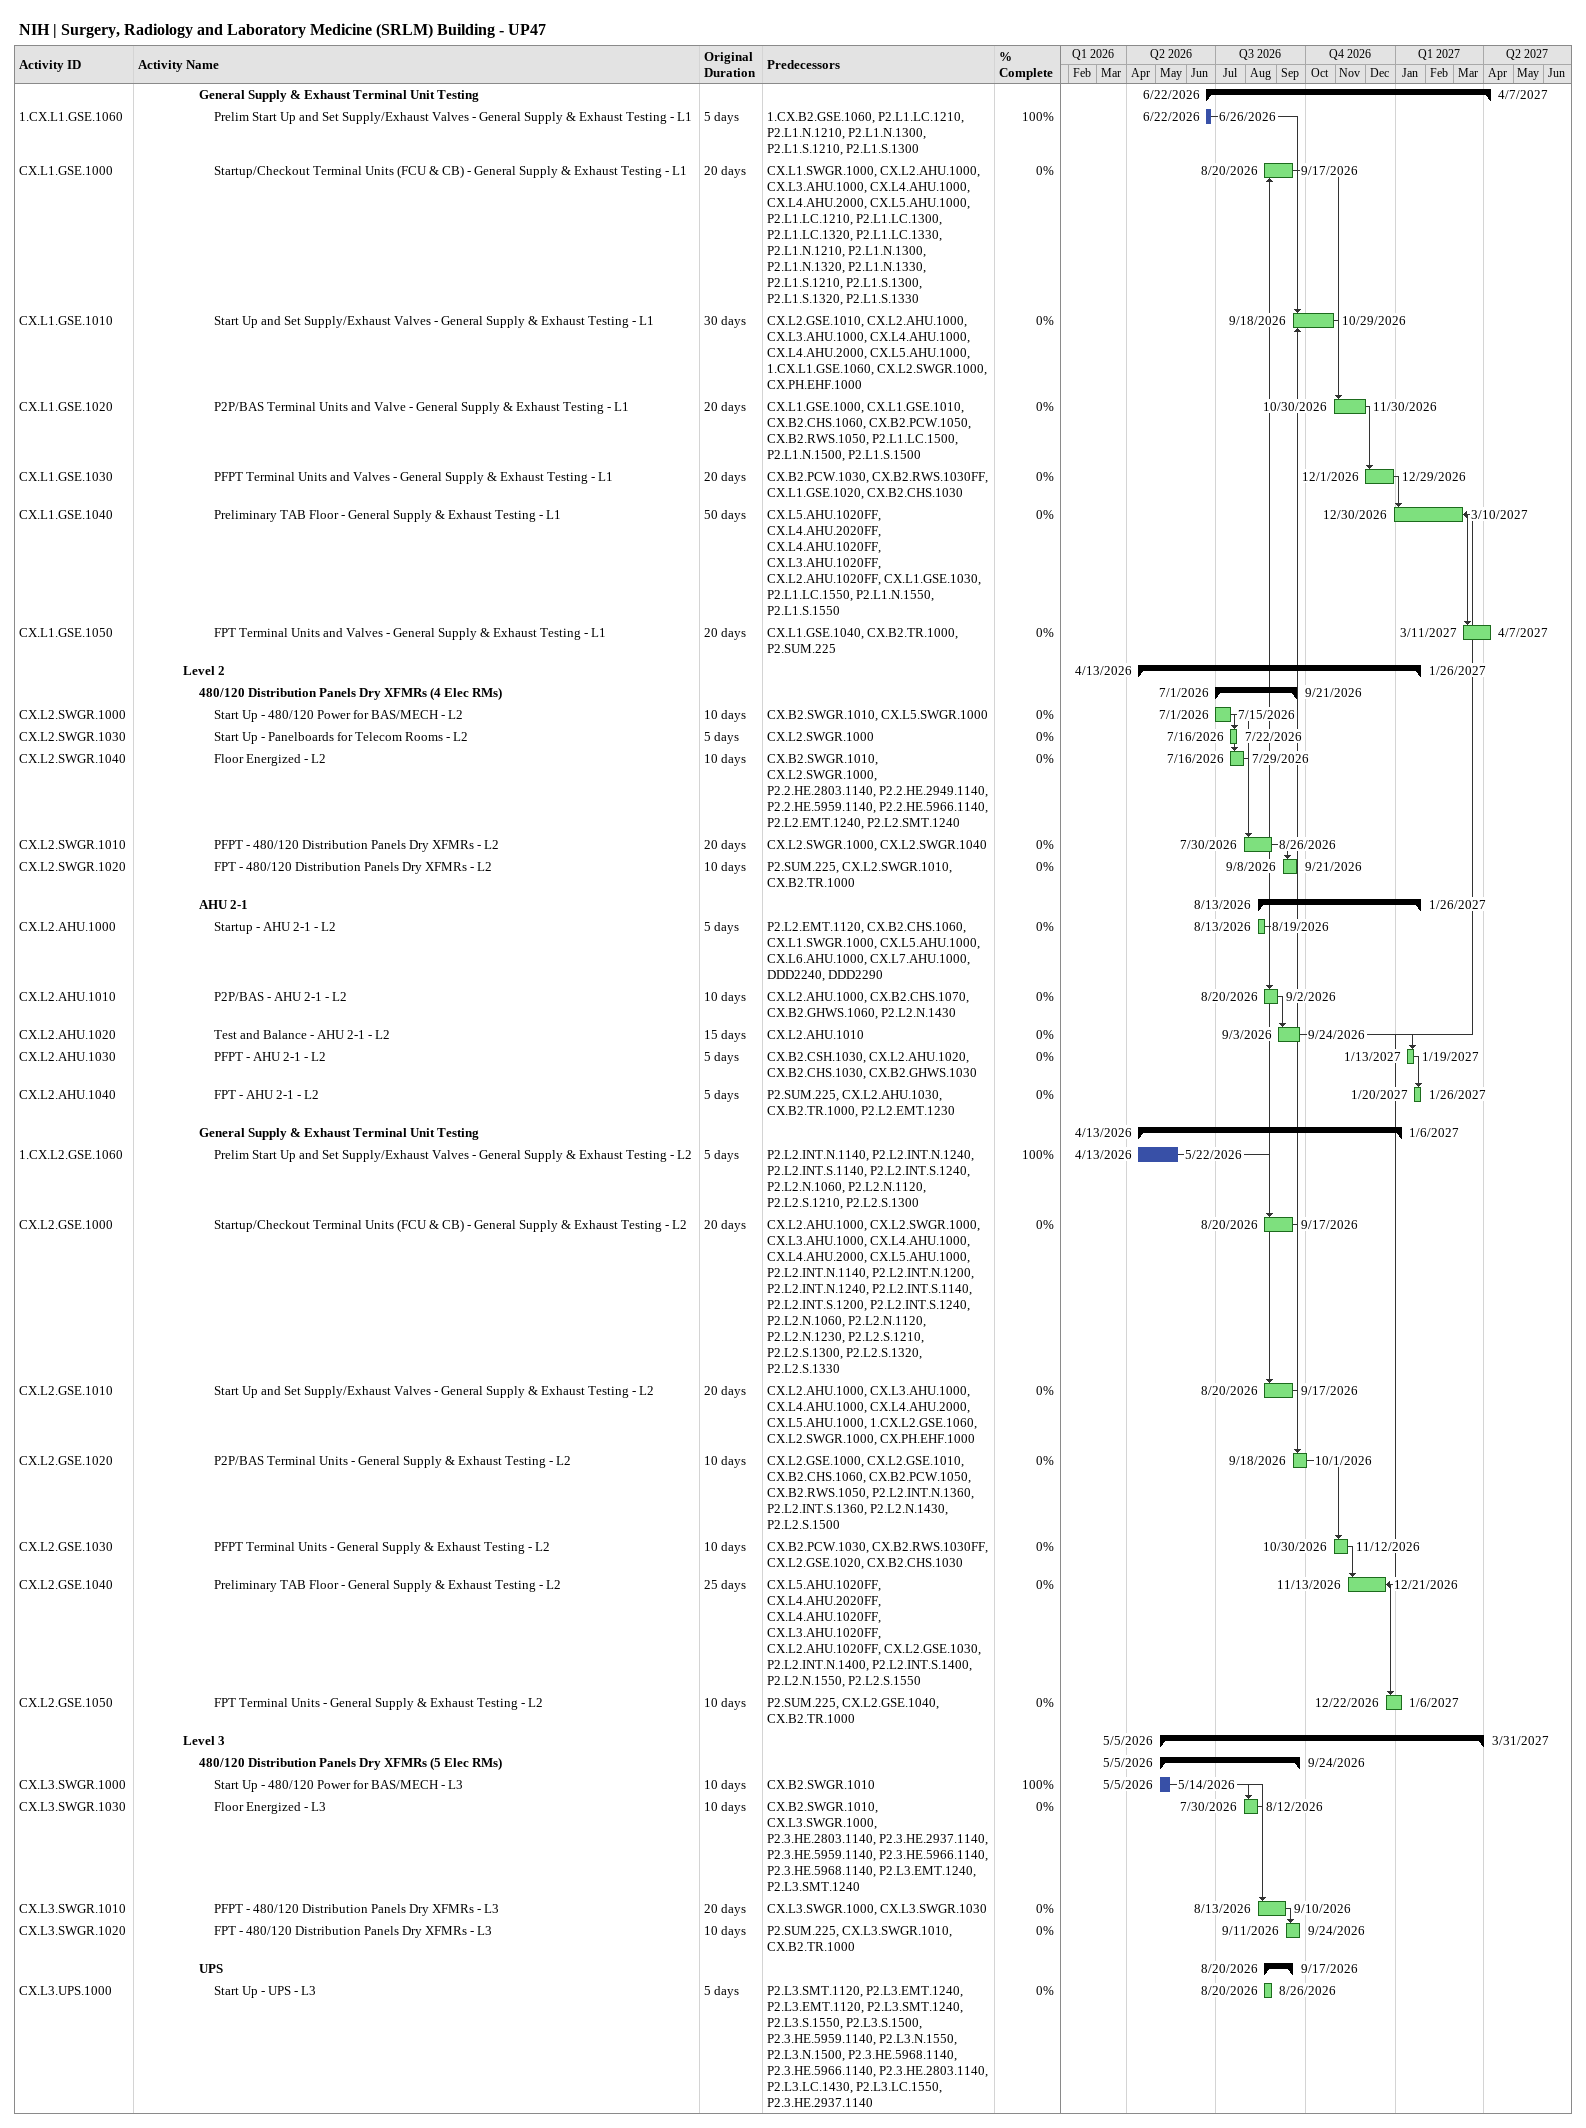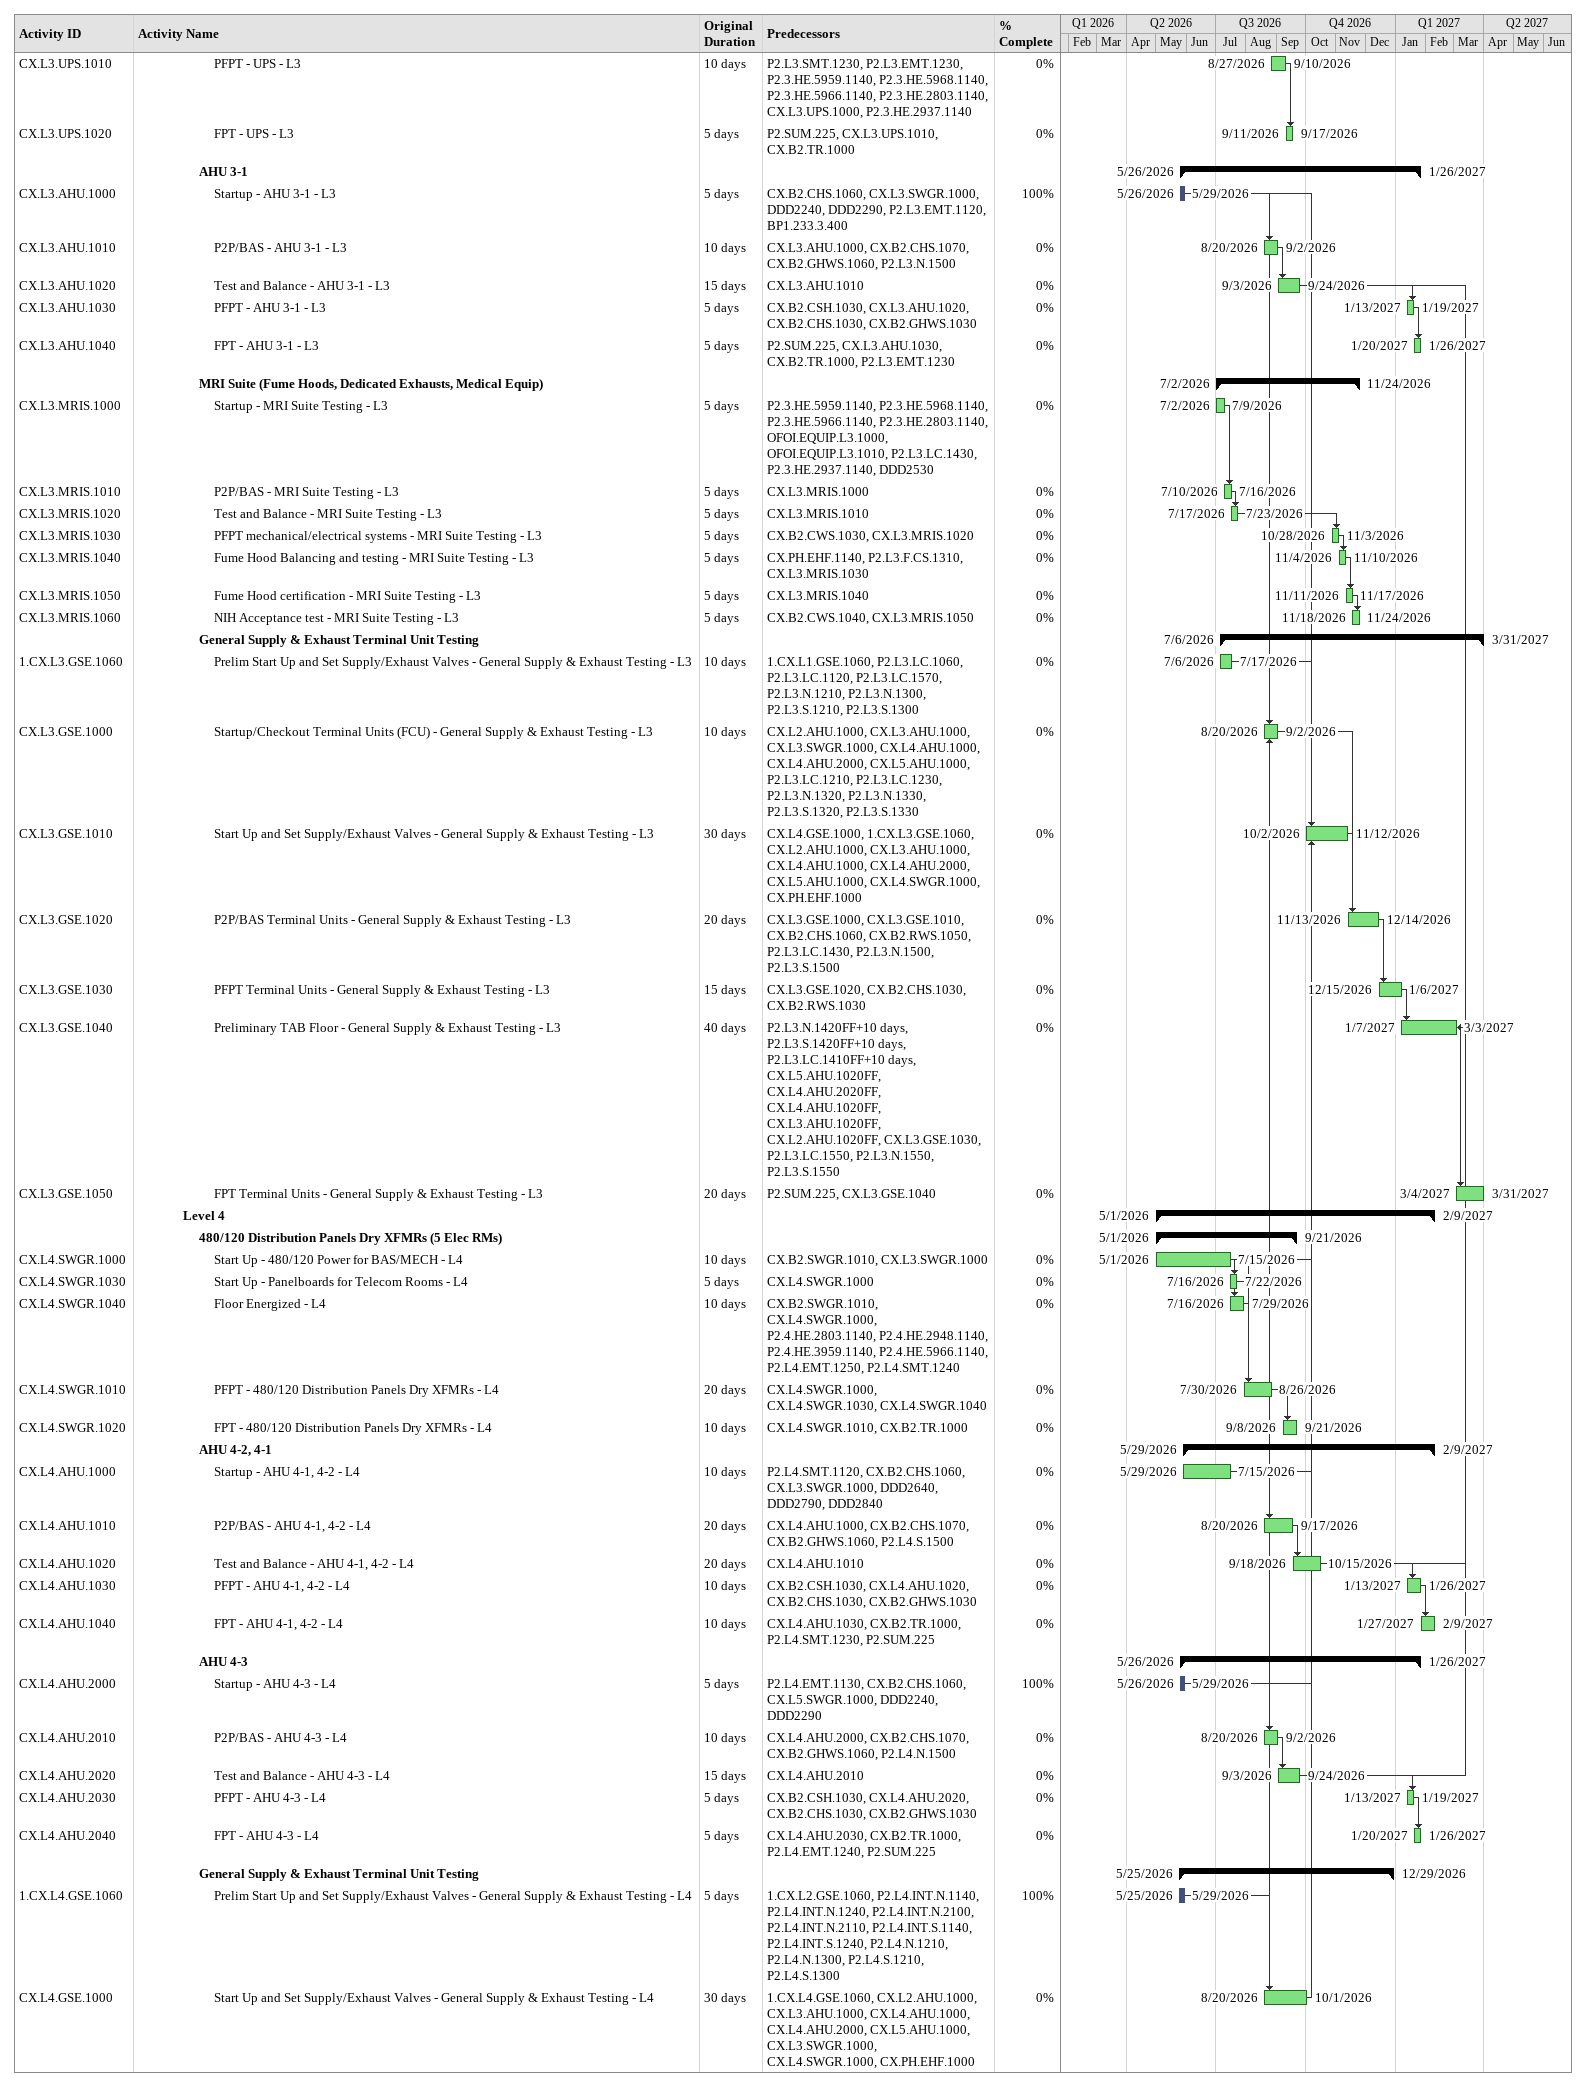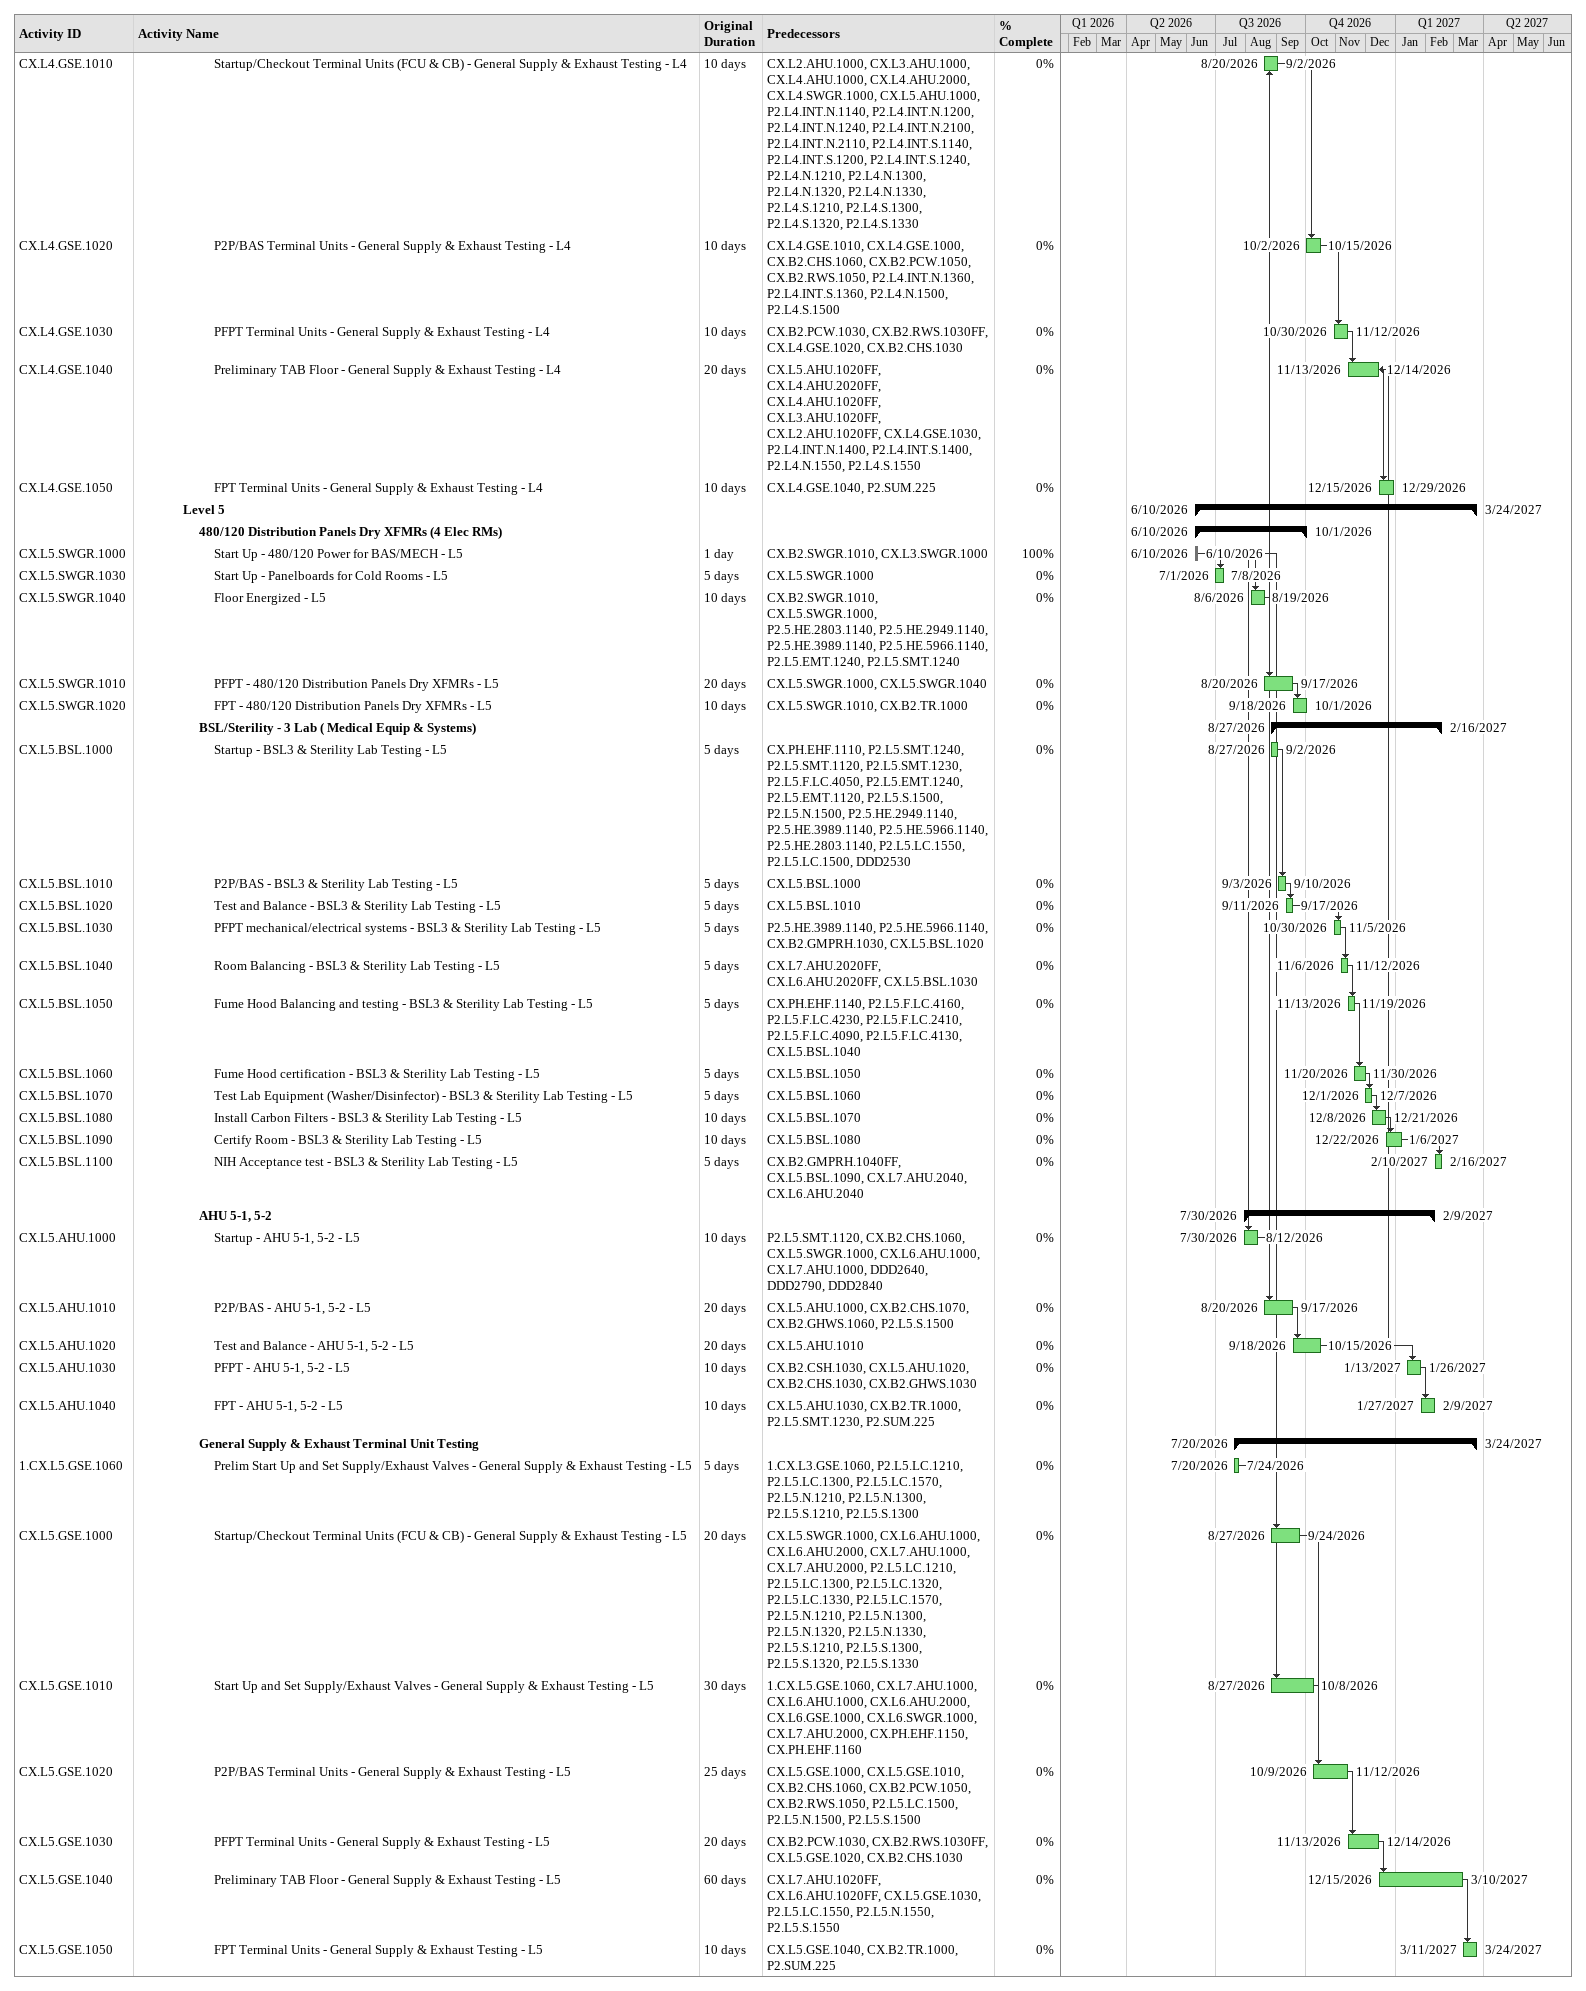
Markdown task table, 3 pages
NIH | Surgery, Radiology and Laboratory Medicine (SRLM) Building - UP47

| ID | Level | Task | Original duration | Start | Finish | Predecessors | % complete |
|---|---|---|---|---|---|---|---|
|  | 5 | **General Supply & Exhaust Terminal Unit Testing** |  | 2026-06-22 | 2027-04-07 |  |  |
| 1.CX.L1.GSE.1060 | 6 | Prelim Start Up and Set Supply/Exhaust Valves - General Supply & Exhaust Testing - L1 | 5d | 2026-06-22 | 2026-06-26 | 1.CX.B2.GSE.1060, P2.L1.LC.1210, P2.L1.N.1210, P2.L1.N.1300, P2.L1.S.1210, P2.L1.S.1300 | 100 |
| CX.L1.GSE.1000 | 6 | Startup/Checkout Terminal Units (FCU & CB) - General Supply & Exhaust Testing - L1 | 20d | 2026-08-20 | 2026-09-17 | CX.L1.SWGR.1000, CX.L2.AHU.1000, CX.L3.AHU.1000, CX.L4.AHU.1000, CX.L4.AHU.2000, CX.L5.AHU.1000, P2.L1.LC.1210, P2.L1.LC.1300, P2.L1.LC.1320, P2.L1.LC.1330, P2.L1.N.1210, P2.L1.N.1300, P2.L1.N.1320, P2.L1.N.1330, P2.L1.S.1210, P2.L1.S.1300, P2.L1.S.1320, P2.L1.S.1330 | 0 |
| CX.L1.GSE.1010 | 6 | Start Up and Set Supply/Exhaust Valves - General Supply & Exhaust Testing - L1 | 30d | 2026-09-18 | 2026-10-29 | CX.L2.GSE.1010, CX.L2.AHU.1000, CX.L3.AHU.1000, CX.L4.AHU.1000, CX.L4.AHU.2000, CX.L5.AHU.1000, 1.CX.L1.GSE.1060, CX.L2.SWGR.1000, CX.PH.EHF.1000 | 0 |
| CX.L1.GSE.1020 | 6 | P2P/BAS Terminal Units and Valve - General Supply & Exhaust Testing - L1 | 20d | 2026-10-30 | 2026-11-30 | CX.L1.GSE.1000, CX.L1.GSE.1010, CX.B2.CHS.1060, CX.B2.PCW.1050, CX.B2.RWS.1050, P2.L1.LC.1500, P2.L1.N.1500, P2.L1.S.1500 | 0 |
| CX.L1.GSE.1030 | 6 | PFPT Terminal Units and Valves - General Supply & Exhaust Testing - L1 | 20d | 2026-12-01 | 2026-12-29 | CX.B2.PCW.1030, CX.B2.RWS.1030FF, CX.L1.GSE.1020, CX.B2.CHS.1030 | 0 |
| CX.L1.GSE.1040 | 6 | Preliminary TAB Floor - General Supply & Exhaust Testing - L1 | 50d | 2026-12-30 | 2027-03-10 | CX.L5.AHU.1020FF, CX.L4.AHU.2020FF, CX.L4.AHU.1020FF, CX.L3.AHU.1020FF, CX.L2.AHU.1020FF, CX.L1.GSE.1030, P2.L1.LC.1550, P2.L1.N.1550, P2.L1.S.1550 | 0 |
| CX.L1.GSE.1050 | 6 | FPT Terminal Units and Valves - General Supply & Exhaust Testing - L1 | 20d | 2027-03-11 | 2027-04-07 | CX.L1.GSE.1040, CX.B2.TR.1000, P2.SUM.225 | 0 |
|  | 4 | **Level 2** |  | 2026-04-13 | 2027-01-26 |  |  |
|  | 5 | **480/120 Distribution Panels Dry XFMRs (4 Elec RMs)** |  | 2026-07-01 | 2026-09-21 |  |  |
| CX.L2.SWGR.1000 | 6 | Start Up - 480/120 Power for BAS/MECH - L2 | 10d | 2026-07-01 | 2026-07-15 | CX.B2.SWGR.1010, CX.L5.SWGR.1000 | 0 |
| CX.L2.SWGR.1030 | 6 | Start Up - Panelboards for Telecom Rooms - L2 | 5d | 2026-07-16 | 2026-07-22 | CX.L2.SWGR.1000 | 0 |
| CX.L2.SWGR.1040 | 6 | Floor Energized - L2 | 10d | 2026-07-16 | 2026-07-29 | CX.B2.SWGR.1010, CX.L2.SWGR.1000, P2.2.HE.2803.1140, P2.2.HE.2949.1140, P2.2.HE.5959.1140, P2.2.HE.5966.1140, P2.L2.EMT.1240, P2.L2.SMT.1240 | 0 |
| CX.L2.SWGR.1010 | 6 | PFPT - 480/120 Distribution Panels Dry XFMRs - L2 | 20d | 2026-07-30 | 2026-08-26 | CX.L2.SWGR.1000, CX.L2.SWGR.1040 | 0 |
| CX.L2.SWGR.1020 | 6 | FPT - 480/120 Distribution Panels Dry XFMRs - L2 | 10d | 2026-09-08 | 2026-09-21 | P2.SUM.225, CX.L2.SWGR.1010, CX.B2.TR.1000 | 0 |
|  | 5 | **AHU 2-1** |  | 2026-08-13 | 2027-01-26 |  |  |
| CX.L2.AHU.1000 | 6 | Startup - AHU 2-1 - L2 | 5d | 2026-08-13 | 2026-08-19 | P2.L2.EMT.1120, CX.B2.CHS.1060, CX.L1.SWGR.1000, CX.L5.AHU.1000, CX.L6.AHU.1000, CX.L7.AHU.1000, DDD2240, DDD2290 | 0 |
| CX.L2.AHU.1010 | 6 | P2P/BAS - AHU 2-1 - L2 | 10d | 2026-08-20 | 2026-09-02 | CX.L2.AHU.1000, CX.B2.CHS.1070, CX.B2.GHWS.1060, P2.L2.N.1430 | 0 |
| CX.L2.AHU.1020 | 6 | Test and Balance - AHU 2-1 - L2 | 15d | 2026-09-03 | 2026-09-24 | CX.L2.AHU.1010 | 0 |
| CX.L2.AHU.1030 | 6 | PFPT - AHU 2-1 - L2 | 5d | 2027-01-13 | 2027-01-19 | CX.B2.CSH.1030, CX.L2.AHU.1020, CX.B2.CHS.1030, CX.B2.GHWS.1030 | 0 |
| CX.L2.AHU.1040 | 6 | FPT - AHU 2-1 - L2 | 5d | 2027-01-20 | 2027-01-26 | P2.SUM.225, CX.L2.AHU.1030, CX.B2.TR.1000, P2.L2.EMT.1230 | 0 |
|  | 5 | **General Supply & Exhaust Terminal Unit Testing** |  | 2026-04-13 | 2027-01-06 |  |  |
| 1.CX.L2.GSE.1060 | 6 | Prelim Start Up and Set Supply/Exhaust Valves - General Supply & Exhaust Testing - L2 | 5d | 2026-04-13 | 2026-05-22 | P2.L2.INT.N.1140, P2.L2.INT.N.1240, P2.L2.INT.S.1140, P2.L2.INT.S.1240, P2.L2.N.1060, P2.L2.N.1120, P2.L2.S.1210, P2.L2.S.1300 | 100 |
| CX.L2.GSE.1000 | 6 | Startup/Checkout Terminal Units (FCU & CB) - General Supply & Exhaust Testing - L2 | 20d | 2026-08-20 | 2026-09-17 | CX.L2.AHU.1000, CX.L2.SWGR.1000, CX.L3.AHU.1000, CX.L4.AHU.1000, CX.L4.AHU.2000, CX.L5.AHU.1000, P2.L2.INT.N.1140, P2.L2.INT.N.1200, P2.L2.INT.N.1240, P2.L2.INT.S.1140, P2.L2.INT.S.1200, P2.L2.INT.S.1240, P2.L2.N.1060, P2.L2.N.1120, P2.L2.N.1230, P2.L2.S.1210, P2.L2.S.1300, P2.L2.S.1320, P2.L2.S.1330 | 0 |
| CX.L2.GSE.1010 | 6 | Start Up and Set Supply/Exhaust Valves - General Supply & Exhaust Testing - L2 | 20d | 2026-08-20 | 2026-09-17 | CX.L2.AHU.1000, CX.L3.AHU.1000, CX.L4.AHU.1000, CX.L4.AHU.2000, CX.L5.AHU.1000, 1.CX.L2.GSE.1060, CX.L2.SWGR.1000, CX.PH.EHF.1000 | 0 |
| CX.L2.GSE.1020 | 6 | P2P/BAS Terminal Units - General Supply & Exhaust Testing - L2 | 10d | 2026-09-18 | 2026-10-01 | CX.L2.GSE.1000, CX.L2.GSE.1010, CX.B2.CHS.1060, CX.B2.PCW.1050, CX.B2.RWS.1050, P2.L2.INT.N.1360, P2.L2.INT.S.1360, P2.L2.N.1430, P2.L2.S.1500 | 0 |
| CX.L2.GSE.1030 | 6 | PFPT Terminal Units - General Supply & Exhaust Testing - L2 | 10d | 2026-10-30 | 2026-11-12 | CX.B2.PCW.1030, CX.B2.RWS.1030FF, CX.L2.GSE.1020, CX.B2.CHS.1030 | 0 |
| CX.L2.GSE.1040 | 6 | Preliminary TAB Floor - General Supply & Exhaust Testing - L2 | 25d | 2026-11-13 | 2026-12-21 | CX.L5.AHU.1020FF, CX.L4.AHU.2020FF, CX.L4.AHU.1020FF, CX.L3.AHU.1020FF, CX.L2.AHU.1020FF, CX.L2.GSE.1030, P2.L2.INT.N.1400, P2.L2.INT.S.1400, P2.L2.N.1550, P2.L2.S.1550 | 0 |
| CX.L2.GSE.1050 | 6 | FPT Terminal Units - General Supply & Exhaust Testing - L2 | 10d | 2026-12-22 | 2027-01-06 | P2.SUM.225, CX.L2.GSE.1040, CX.B2.TR.1000 | 0 |
|  | 4 | **Level 3** |  | 2026-05-05 | 2027-03-31 |  |  |
|  | 5 | **480/120 Distribution Panels Dry XFMRs (5 Elec RMs)** |  | 2026-05-05 | 2026-09-24 |  |  |
| CX.L3.SWGR.1000 | 6 | Start Up - 480/120 Power for BAS/MECH - L3 | 10d | 2026-05-05 | 2026-05-14 | CX.B2.SWGR.1010 | 100 |
| CX.L3.SWGR.1030 | 6 | Floor Energized - L3 | 10d | 2026-07-30 | 2026-08-12 | CX.B2.SWGR.1010, CX.L3.SWGR.1000, P2.3.HE.2803.1140, P2.3.HE.2937.1140, P2.3.HE.5959.1140, P2.3.HE.5966.1140, P2.3.HE.5968.1140, P2.L3.EMT.1240, P2.L3.SMT.1240 | 0 |
| CX.L3.SWGR.1010 | 6 | PFPT - 480/120 Distribution Panels Dry XFMRs - L3 | 20d | 2026-08-13 | 2026-09-10 | CX.L3.SWGR.1000, CX.L3.SWGR.1030 | 0 |
| CX.L3.SWGR.1020 | 6 | FPT - 480/120 Distribution Panels Dry XFMRs - L3 | 10d | 2026-09-11 | 2026-09-24 | P2.SUM.225, CX.L3.SWGR.1010, CX.B2.TR.1000 | 0 |
|  | 5 | **UPS** |  | 2026-08-20 | 2026-09-17 |  |  |
| CX.L3.UPS.1000 | 6 | Start Up - UPS - L3 | 5d | 2026-08-20 | 2026-08-26 | P2.L3.SMT.1120, P2.L3.EMT.1240, P2.L3.EMT.1120, P2.L3.SMT.1240, P2.L3.S.1550, P2.L3.S.1500, P2.3.HE.5959.1140, P2.L3.N.1550, P2.L3.N.1500, P2.3.HE.5968.1140, P2.3.HE.5966.1140, P2.3.HE.2803.1140, P2.L3.LC.1430, P2.L3.LC.1550, P2.3.HE.2937.1140 | 0 |
| CX.L3.UPS.1010 | 6 | PFPT - UPS - L3 | 10d | 2026-08-27 | 2026-09-10 | P2.L3.SMT.1230, P2.L3.EMT.1230, P2.3.HE.5959.1140, P2.3.HE.5968.1140, P2.3.HE.5966.1140, P2.3.HE.2803.1140, CX.L3.UPS.1000, P2.3.HE.2937.1140 | 0 |
| CX.L3.UPS.1020 | 6 | FPT - UPS - L3 | 5d | 2026-09-11 | 2026-09-17 | P2.SUM.225, CX.L3.UPS.1010, CX.B2.TR.1000 | 0 |
|  | 5 | **AHU 3-1** |  | 2026-05-26 | 2027-01-26 |  |  |
| CX.L3.AHU.1000 | 6 | Startup - AHU 3-1 - L3 | 5d | 2026-05-26 | 2026-05-29 | CX.B2.CHS.1060, CX.L3.SWGR.1000, DDD2240, DDD2290, P2.L3.EMT.1120, BP1.233.3.400 | 100 |
| CX.L3.AHU.1010 | 6 | P2P/BAS - AHU 3-1 - L3 | 10d | 2026-08-20 | 2026-09-02 | CX.L3.AHU.1000, CX.B2.CHS.1070, CX.B2.GHWS.1060, P2.L3.N.1500 | 0 |
| CX.L3.AHU.1020 | 6 | Test and Balance - AHU 3-1 - L3 | 15d | 2026-09-03 | 2026-09-24 | CX.L3.AHU.1010 | 0 |
| CX.L3.AHU.1030 | 6 | PFPT - AHU 3-1 - L3 | 5d | 2027-01-13 | 2027-01-19 | CX.B2.CSH.1030, CX.L3.AHU.1020, CX.B2.CHS.1030, CX.B2.GHWS.1030 | 0 |
| CX.L3.AHU.1040 | 6 | FPT - AHU 3-1 - L3 | 5d | 2027-01-20 | 2027-01-26 | P2.SUM.225, CX.L3.AHU.1030, CX.B2.TR.1000, P2.L3.EMT.1230 | 0 |
|  | 5 | **MRI Suite (Fume Hoods, Dedicated Exhausts, Medical Equip)** |  | 2026-07-02 | 2026-11-24 |  |  |
| CX.L3.MRIS.1000 | 6 | Startup - MRI Suite Testing - L3 | 5d | 2026-07-02 | 2026-07-09 | P2.3.HE.5959.1140, P2.3.HE.5968.1140, P2.3.HE.5966.1140, P2.3.HE.2803.1140, OFOI.EQUIP.L3.1000, OFOI.EQUIP.L3.1010, P2.L3.LC.1430, P2.3.HE.2937.1140, DDD2530 | 0 |
| CX.L3.MRIS.1010 | 6 | P2P/BAS - MRI Suite Testing - L3 | 5d | 2026-07-10 | 2026-07-16 | CX.L3.MRIS.1000 | 0 |
| CX.L3.MRIS.1020 | 6 | Test and Balance - MRI Suite Testing - L3 | 5d | 2026-07-17 | 2026-07-23 | CX.L3.MRIS.1010 | 0 |
| CX.L3.MRIS.1030 | 6 | PFPT mechanical/electrical systems - MRI Suite Testing - L3 | 5d | 2026-10-28 | 2026-11-03 | CX.B2.CWS.1030, CX.L3.MRIS.1020 | 0 |
| CX.L3.MRIS.1040 | 6 | Fume Hood Balancing and testing - MRI Suite Testing - L3 | 5d | 2026-11-04 | 2026-11-10 | CX.PH.EHF.1140, P2.L3.F.CS.1310, CX.L3.MRIS.1030 | 0 |
| CX.L3.MRIS.1050 | 6 | Fume Hood certification - MRI Suite Testing - L3 | 5d | 2026-11-11 | 2026-11-17 | CX.L3.MRIS.1040 | 0 |
| CX.L3.MRIS.1060 | 6 | NIH Acceptance test - MRI Suite Testing - L3 | 5d | 2026-11-18 | 2026-11-24 | CX.B2.CWS.1040, CX.L3.MRIS.1050 | 0 |
|  | 5 | **General Supply & Exhaust Terminal Unit Testing** |  | 2026-07-06 | 2027-03-31 |  |  |
| 1.CX.L3.GSE.1060 | 6 | Prelim Start Up and Set Supply/Exhaust Valves - General Supply & Exhaust Testing - L3 | 10d | 2026-07-06 | 2026-07-17 | 1.CX.L1.GSE.1060, P2.L3.LC.1060, P2.L3.LC.1120, P2.L3.LC.1570, P2.L3.N.1210, P2.L3.N.1300, P2.L3.S.1210, P2.L3.S.1300 | 0 |
| CX.L3.GSE.1000 | 6 | Startup/Checkout Terminal Units (FCU) - General Supply & Exhaust Testing - L3 | 10d | 2026-08-20 | 2026-09-02 | CX.L2.AHU.1000, CX.L3.AHU.1000, CX.L3.SWGR.1000, CX.L4.AHU.1000, CX.L4.AHU.2000, CX.L5.AHU.1000, P2.L3.LC.1210, P2.L3.LC.1230, P2.L3.N.1320, P2.L3.N.1330, P2.L3.S.1320, P2.L3.S.1330 | 0 |
| CX.L3.GSE.1010 | 6 | Start Up and Set Supply/Exhaust Valves - General Supply & Exhaust Testing - L3 | 30d | 2026-10-02 | 2026-11-12 | CX.L4.GSE.1000, 1.CX.L3.GSE.1060, CX.L2.AHU.1000, CX.L3.AHU.1000, CX.L4.AHU.1000, CX.L4.AHU.2000, CX.L5.AHU.1000, CX.L4.SWGR.1000, CX.PH.EHF.1000 | 0 |
| CX.L3.GSE.1020 | 6 | P2P/BAS Terminal Units - General Supply & Exhaust Testing - L3 | 20d | 2026-11-13 | 2026-12-14 | CX.L3.GSE.1000, CX.L3.GSE.1010, CX.B2.CHS.1060, CX.B2.RWS.1050, P2.L3.LC.1430, P2.L3.N.1500, P2.L3.S.1500 | 0 |
| CX.L3.GSE.1030 | 6 | PFPT Terminal Units - General Supply & Exhaust Testing - L3 | 15d | 2026-12-15 | 2027-01-06 | CX.L3.GSE.1020, CX.B2.CHS.1030, CX.B2.RWS.1030 | 0 |
| CX.L3.GSE.1040 | 6 | Preliminary TAB Floor - General Supply & Exhaust Testing - L3 | 40d | 2027-01-07 | 2027-03-03 | P2.L3.N.1420FF+10d, P2.L3.S.1420FF+10d, P2.L3.LC.1410FF+10d, CX.L5.AHU.1020FF, CX.L4.AHU.2020FF, CX.L4.AHU.1020FF, CX.L3.AHU.1020FF, CX.L2.AHU.1020FF, CX.L3.GSE.1030, P2.L3.LC.1550, P2.L3.N.1550, P2.L3.S.1550 | 0 |
| CX.L3.GSE.1050 | 6 | FPT Terminal Units - General Supply & Exhaust Testing - L3 | 20d | 2027-03-04 | 2027-03-31 | P2.SUM.225, CX.L3.GSE.1040 | 0 |
|  | 4 | **Level 4** |  | 2026-05-01 | 2027-02-09 |  |  |
|  | 5 | **480/120 Distribution Panels Dry XFMRs (5 Elec RMs)** |  | 2026-05-01 | 2026-09-21 |  |  |
| CX.L4.SWGR.1000 | 6 | Start Up - 480/120 Power for BAS/MECH - L4 | 10d | 2026-05-01 | 2026-07-15 | CX.B2.SWGR.1010, CX.L3.SWGR.1000 | 0 |
| CX.L4.SWGR.1030 | 6 | Start Up - Panelboards for Telecom Rooms - L4 | 5d | 2026-07-16 | 2026-07-22 | CX.L4.SWGR.1000 | 0 |
| CX.L4.SWGR.1040 | 6 | Floor Energized - L4 | 10d | 2026-07-16 | 2026-07-29 | CX.B2.SWGR.1010, CX.L4.SWGR.1000, P2.4.HE.2803.1140, P2.4.HE.2948.1140, P2.4.HE.3959.1140, P2.4.HE.5966.1140, P2.L4.EMT.1250, P2.L4.SMT.1240 | 0 |
| CX.L4.SWGR.1010 | 6 | PFPT - 480/120 Distribution Panels Dry XFMRs - L4 | 20d | 2026-07-30 | 2026-08-26 | CX.L4.SWGR.1000, CX.L4.SWGR.1030, CX.L4.SWGR.1040 | 0 |
| CX.L4.SWGR.1020 | 6 | FPT - 480/120 Distribution Panels Dry XFMRs - L4 | 10d | 2026-09-08 | 2026-09-21 | CX.L4.SWGR.1010, CX.B2.TR.1000 | 0 |
|  | 5 | **AHU 4-2, 4-1** |  | 2026-05-29 | 2027-02-09 |  |  |
| CX.L4.AHU.1000 | 6 | Startup - AHU 4-1, 4-2 - L4 | 10d | 2026-05-29 | 2026-07-15 | P2.L4.SMT.1120, CX.B2.CHS.1060, CX.L3.SWGR.1000, DDD2640, DDD2790, DDD2840 | 0 |
| CX.L4.AHU.1010 | 6 | P2P/BAS - AHU 4-1, 4-2 - L4 | 20d | 2026-08-20 | 2026-09-17 | CX.L4.AHU.1000, CX.B2.CHS.1070, CX.B2.GHWS.1060, P2.L4.S.1500 | 0 |
| CX.L4.AHU.1020 | 6 | Test and Balance - AHU 4-1, 4-2 - L4 | 20d | 2026-09-18 | 2026-10-15 | CX.L4.AHU.1010 | 0 |
| CX.L4.AHU.1030 | 6 | PFPT - AHU 4-1, 4-2 - L4 | 10d | 2027-01-13 | 2027-01-26 | CX.B2.CSH.1030, CX.L4.AHU.1020, CX.B2.CHS.1030, CX.B2.GHWS.1030 | 0 |
| CX.L4.AHU.1040 | 6 | FPT - AHU 4-1, 4-2 - L4 | 10d | 2027-01-27 | 2027-02-09 | CX.L4.AHU.1030, CX.B2.TR.1000, P2.L4.SMT.1230, P2.SUM.225 | 0 |
|  | 5 | **AHU 4-3** |  | 2026-05-26 | 2027-01-26 |  |  |
| CX.L4.AHU.2000 | 6 | Startup - AHU 4-3 - L4 | 5d | 2026-05-26 | 2026-05-29 | P2.L4.EMT.1130, CX.B2.CHS.1060, CX.L5.SWGR.1000, DDD2240, DDD2290 | 100 |
| CX.L4.AHU.2010 | 6 | P2P/BAS - AHU 4-3 - L4 | 10d | 2026-08-20 | 2026-09-02 | CX.L4.AHU.2000, CX.B2.CHS.1070, CX.B2.GHWS.1060, P2.L4.N.1500 | 0 |
| CX.L4.AHU.2020 | 6 | Test and Balance - AHU 4-3 - L4 | 15d | 2026-09-03 | 2026-09-24 | CX.L4.AHU.2010 | 0 |
| CX.L4.AHU.2030 | 6 | PFPT - AHU 4-3 - L4 | 5d | 2027-01-13 | 2027-01-19 | CX.B2.CSH.1030, CX.L4.AHU.2020, CX.B2.CHS.1030, CX.B2.GHWS.1030 | 0 |
| CX.L4.AHU.2040 | 6 | FPT - AHU 4-3 - L4 | 5d | 2027-01-20 | 2027-01-26 | CX.L4.AHU.2030, CX.B2.TR.1000, P2.L4.EMT.1240, P2.SUM.225 | 0 |
|  | 5 | **General Supply & Exhaust Terminal Unit Testing** |  | 2026-05-25 | 2026-12-29 |  |  |
| 1.CX.L4.GSE.1060 | 6 | Prelim Start Up and Set Supply/Exhaust Valves - General Supply & Exhaust Testing - L4 | 5d | 2026-05-25 | 2026-05-29 | 1.CX.L2.GSE.1060, P2.L4.INT.N.1140, P2.L4.INT.N.1240, P2.L4.INT.N.2100, P2.L4.INT.N.2110, P2.L4.INT.S.1140, P2.L4.INT.S.1240, P2.L4.N.1210, P2.L4.N.1300, P2.L4.S.1210, P2.L4.S.1300 | 100 |
| CX.L4.GSE.1000 | 6 | Start Up and Set Supply/Exhaust Valves - General Supply & Exhaust Testing - L4 | 30d | 2026-08-20 | 2026-10-01 | 1.CX.L4.GSE.1060, CX.L2.AHU.1000, CX.L3.AHU.1000, CX.L4.AHU.1000, CX.L4.AHU.2000, CX.L5.AHU.1000, CX.L3.SWGR.1000, CX.L4.SWGR.1000, CX.PH.EHF.1000 | 0 |
| CX.L4.GSE.1010 | 6 | Startup/Checkout Terminal Units (FCU & CB) - General Supply & Exhaust Testing - L4 | 10d | 2026-08-20 | 2026-09-02 | CX.L2.AHU.1000, CX.L3.AHU.1000, CX.L4.AHU.1000, CX.L4.AHU.2000, CX.L4.SWGR.1000, CX.L5.AHU.1000, P2.L4.INT.N.1140, P2.L4.INT.N.1200, P2.L4.INT.N.1240, P2.L4.INT.N.2100, P2.L4.INT.N.2110, P2.L4.INT.S.1140, P2.L4.INT.S.1200, P2.L4.INT.S.1240, P2.L4.N.1210, P2.L4.N.1300, P2.L4.N.1320, P2.L4.N.1330, P2.L4.S.1210, P2.L4.S.1300, P2.L4.S.1320, P2.L4.S.1330 | 0 |
| CX.L4.GSE.1020 | 6 | P2P/BAS Terminal Units - General Supply & Exhaust Testing - L4 | 10d | 2026-10-02 | 2026-10-15 | CX.L4.GSE.1010, CX.L4.GSE.1000, CX.B2.CHS.1060, CX.B2.PCW.1050, CX.B2.RWS.1050, P2.L4.INT.N.1360, P2.L4.INT.S.1360, P2.L4.N.1500, P2.L4.S.1500 | 0 |
| CX.L4.GSE.1030 | 6 | PFPT Terminal Units - General Supply & Exhaust Testing - L4 | 10d | 2026-10-30 | 2026-11-12 | CX.B2.PCW.1030, CX.B2.RWS.1030FF, CX.L4.GSE.1020, CX.B2.CHS.1030 | 0 |
| CX.L4.GSE.1040 | 6 | Preliminary TAB Floor - General Supply & Exhaust Testing - L4 | 20d | 2026-11-13 | 2026-12-14 | CX.L5.AHU.1020FF, CX.L4.AHU.2020FF, CX.L4.AHU.1020FF, CX.L3.AHU.1020FF, CX.L2.AHU.1020FF, CX.L4.GSE.1030, P2.L4.INT.N.1400, P2.L4.INT.S.1400, P2.L4.N.1550, P2.L4.S.1550 | 0 |
| CX.L4.GSE.1050 | 6 | FPT Terminal Units - General Supply & Exhaust Testing - L4 | 10d | 2026-12-15 | 2026-12-29 | CX.L4.GSE.1040, P2.SUM.225 | 0 |
|  | 4 | **Level 5** |  | 2026-06-10 | 2027-03-24 |  |  |
|  | 5 | **480/120 Distribution Panels Dry XFMRs (4 Elec RMs)** |  | 2026-06-10 | 2026-10-01 |  |  |
| CX.L5.SWGR.1000 | 6 | Start Up - 480/120 Power for BAS/MECH - L5 | 1d | 2026-06-10 | 2026-06-10 | CX.B2.SWGR.1010, CX.L3.SWGR.1000 | 100 |
| CX.L5.SWGR.1030 | 6 | Start Up - Panelboards for Cold Rooms - L5 | 5d | 2026-07-01 | 2026-07-08 | CX.L5.SWGR.1000 | 0 |
| CX.L5.SWGR.1040 | 6 | Floor Energized - L5 | 10d | 2026-08-06 | 2026-08-19 | CX.B2.SWGR.1010, CX.L5.SWGR.1000, P2.5.HE.2803.1140, P2.5.HE.2949.1140, P2.5.HE.3989.1140, P2.5.HE.5966.1140, P2.L5.EMT.1240, P2.L5.SMT.1240 | 0 |
| CX.L5.SWGR.1010 | 6 | PFPT - 480/120 Distribution Panels Dry XFMRs - L5 | 20d | 2026-08-20 | 2026-09-17 | CX.L5.SWGR.1000, CX.L5.SWGR.1040 | 0 |
| CX.L5.SWGR.1020 | 6 | FPT - 480/120 Distribution Panels Dry XFMRs - L5 | 10d | 2026-09-18 | 2026-10-01 | CX.L5.SWGR.1010, CX.B2.TR.1000 | 0 |
|  | 5 | **BSL/Sterility - 3 Lab ( Medical Equip & Systems)** |  | 2026-08-27 | 2027-02-16 |  |  |
| CX.L5.BSL.1000 | 6 | Startup - BSL3 & Sterility Lab Testing - L5 | 5d | 2026-08-27 | 2026-09-02 | CX.PH.EHF.1110, P2.L5.SMT.1240, P2.L5.SMT.1120, P2.L5.SMT.1230, P2.L5.F.LC.4050, P2.L5.EMT.1240, P2.L5.EMT.1120, P2.L5.S.1500, P2.L5.N.1500, P2.5.HE.2949.1140, P2.5.HE.3989.1140, P2.5.HE.5966.1140, P2.5.HE.2803.1140, P2.L5.LC.1550, P2.L5.LC.1500, DDD2530 | 0 |
| CX.L5.BSL.1010 | 6 | P2P/BAS - BSL3 & Sterility Lab Testing - L5 | 5d | 2026-09-03 | 2026-09-10 | CX.L5.BSL.1000 | 0 |
| CX.L5.BSL.1020 | 6 | Test and Balance - BSL3 & Sterility Lab Testing - L5 | 5d | 2026-09-11 | 2026-09-17 | CX.L5.BSL.1010 | 0 |
| CX.L5.BSL.1030 | 6 | PFPT mechanical/electrical systems - BSL3 & Sterility Lab Testing - L5 | 5d | 2026-10-30 | 2026-11-05 | P2.5.HE.3989.1140, P2.5.HE.5966.1140, CX.B2.GMPRH.1030, CX.L5.BSL.1020 | 0 |
| CX.L5.BSL.1040 | 6 | Room Balancing - BSL3 & Sterility Lab Testing - L5 | 5d | 2026-11-06 | 2026-11-12 | CX.L7.AHU.2020FF, CX.L6.AHU.2020FF, CX.L5.BSL.1030 | 0 |
| CX.L5.BSL.1050 | 6 | Fume Hood Balancing and testing - BSL3 & Sterility Lab Testing - L5 | 5d | 2026-11-13 | 2026-11-19 | CX.PH.EHF.1140, P2.L5.F.LC.4160, P2.L5.F.LC.4230, P2.L5.F.LC.2410, P2.L5.F.LC.4090, P2.L5.F.LC.4130, CX.L5.BSL.1040 | 0 |
| CX.L5.BSL.1060 | 6 | Fume Hood certification - BSL3 & Sterility Lab Testing - L5 | 5d | 2026-11-20 | 2026-11-30 | CX.L5.BSL.1050 | 0 |
| CX.L5.BSL.1070 | 6 | Test Lab Equipment (Washer/Disinfector) - BSL3 & Sterility Lab Testing - L5 | 5d | 2026-12-01 | 2026-12-07 | CX.L5.BSL.1060 | 0 |
| CX.L5.BSL.1080 | 6 | Install Carbon Filters - BSL3 & Sterility Lab Testing - L5 | 10d | 2026-12-08 | 2026-12-21 | CX.L5.BSL.1070 | 0 |
| CX.L5.BSL.1090 | 6 | Certify Room - BSL3 & Sterility Lab Testing - L5 | 10d | 2026-12-22 | 2027-01-06 | CX.L5.BSL.1080 | 0 |
| CX.L5.BSL.1100 | 6 | NIH Acceptance test - BSL3 & Sterility Lab Testing - L5 | 5d | 2027-02-10 | 2027-02-16 | CX.B2.GMPRH.1040FF, CX.L5.BSL.1090, CX.L7.AHU.2040, CX.L6.AHU.2040 | 0 |
|  | 5 | **AHU 5-1, 5-2** |  | 2026-07-30 | 2027-02-09 |  |  |
| CX.L5.AHU.1000 | 6 | Startup - AHU 5-1, 5-2 - L5 | 10d | 2026-07-30 | 2026-08-12 | P2.L5.SMT.1120, CX.B2.CHS.1060, CX.L5.SWGR.1000, CX.L6.AHU.1000, CX.L7.AHU.1000, DDD2640, DDD2790, DDD2840 | 0 |
| CX.L5.AHU.1010 | 6 | P2P/BAS - AHU 5-1, 5-2 - L5 | 20d | 2026-08-20 | 2026-09-17 | CX.L5.AHU.1000, CX.B2.CHS.1070, CX.B2.GHWS.1060, P2.L5.S.1500 | 0 |
| CX.L5.AHU.1020 | 6 | Test and Balance - AHU 5-1, 5-2 - L5 | 20d | 2026-09-18 | 2026-10-15 | CX.L5.AHU.1010 | 0 |
| CX.L5.AHU.1030 | 6 | PFPT - AHU 5-1, 5-2 - L5 | 10d | 2027-01-13 | 2027-01-26 | CX.B2.CSH.1030, CX.L5.AHU.1020, CX.B2.CHS.1030, CX.B2.GHWS.1030 | 0 |
| CX.L5.AHU.1040 | 6 | FPT - AHU 5-1, 5-2 - L5 | 10d | 2027-01-27 | 2027-02-09 | CX.L5.AHU.1030, CX.B2.TR.1000, P2.L5.SMT.1230, P2.SUM.225 | 0 |
|  | 5 | **General Supply & Exhaust Terminal Unit Testing** |  | 2026-07-20 | 2027-03-24 |  |  |
| 1.CX.L5.GSE.1060 | 6 | Prelim Start Up and Set Supply/Exhaust Valves - General Supply & Exhaust Testing - L5 | 5d | 2026-07-20 | 2026-07-24 | 1.CX.L3.GSE.1060, P2.L5.LC.1210, P2.L5.LC.1300, P2.L5.LC.1570, P2.L5.N.1210, P2.L5.N.1300, P2.L5.S.1210, P2.L5.S.1300 | 0 |
| CX.L5.GSE.1000 | 6 | Startup/Checkout Terminal Units (FCU & CB) - General Supply & Exhaust Testing - L5 | 20d | 2026-08-27 | 2026-09-24 | CX.L5.SWGR.1000, CX.L6.AHU.1000, CX.L6.AHU.2000, CX.L7.AHU.1000, CX.L7.AHU.2000, P2.L5.LC.1210, P2.L5.LC.1300, P2.L5.LC.1320, P2.L5.LC.1330, P2.L5.LC.1570, P2.L5.N.1210, P2.L5.N.1300, P2.L5.N.1320, P2.L5.N.1330, P2.L5.S.1210, P2.L5.S.1300, P2.L5.S.1320, P2.L5.S.1330 | 0 |
| CX.L5.GSE.1010 | 6 | Start Up and Set Supply/Exhaust Valves - General Supply & Exhaust Testing - L5 | 30d | 2026-08-27 | 2026-10-08 | 1.CX.L5.GSE.1060, CX.L7.AHU.1000, CX.L6.AHU.1000, CX.L6.AHU.2000, CX.L6.GSE.1000, CX.L6.SWGR.1000, CX.L7.AHU.2000, CX.PH.EHF.1150, CX.PH.EHF.1160 | 0 |
| CX.L5.GSE.1020 | 6 | P2P/BAS Terminal Units - General Supply & Exhaust Testing - L5 | 25d | 2026-10-09 | 2026-11-12 | CX.L5.GSE.1000, CX.L5.GSE.1010, CX.B2.CHS.1060, CX.B2.PCW.1050, CX.B2.RWS.1050, P2.L5.LC.1500, P2.L5.N.1500, P2.L5.S.1500 | 0 |
| CX.L5.GSE.1030 | 6 | PFPT Terminal Units - General Supply & Exhaust Testing - L5 | 20d | 2026-11-13 | 2026-12-14 | CX.B2.PCW.1030, CX.B2.RWS.1030FF, CX.L5.GSE.1020, CX.B2.CHS.1030 | 0 |
| CX.L5.GSE.1040 | 6 | Preliminary TAB Floor - General Supply & Exhaust Testing - L5 | 60d | 2026-12-15 | 2027-03-10 | CX.L7.AHU.1020FF, CX.L6.AHU.1020FF, CX.L5.GSE.1030, P2.L5.LC.1550, P2.L5.N.1550, P2.L5.S.1550 | 0 |
| CX.L5.GSE.1050 | 6 | FPT Terminal Units - General Supply & Exhaust Testing - L5 | 10d | 2027-03-11 | 2027-03-24 | CX.L5.GSE.1040, CX.B2.TR.1000, P2.SUM.225 | 0 |
